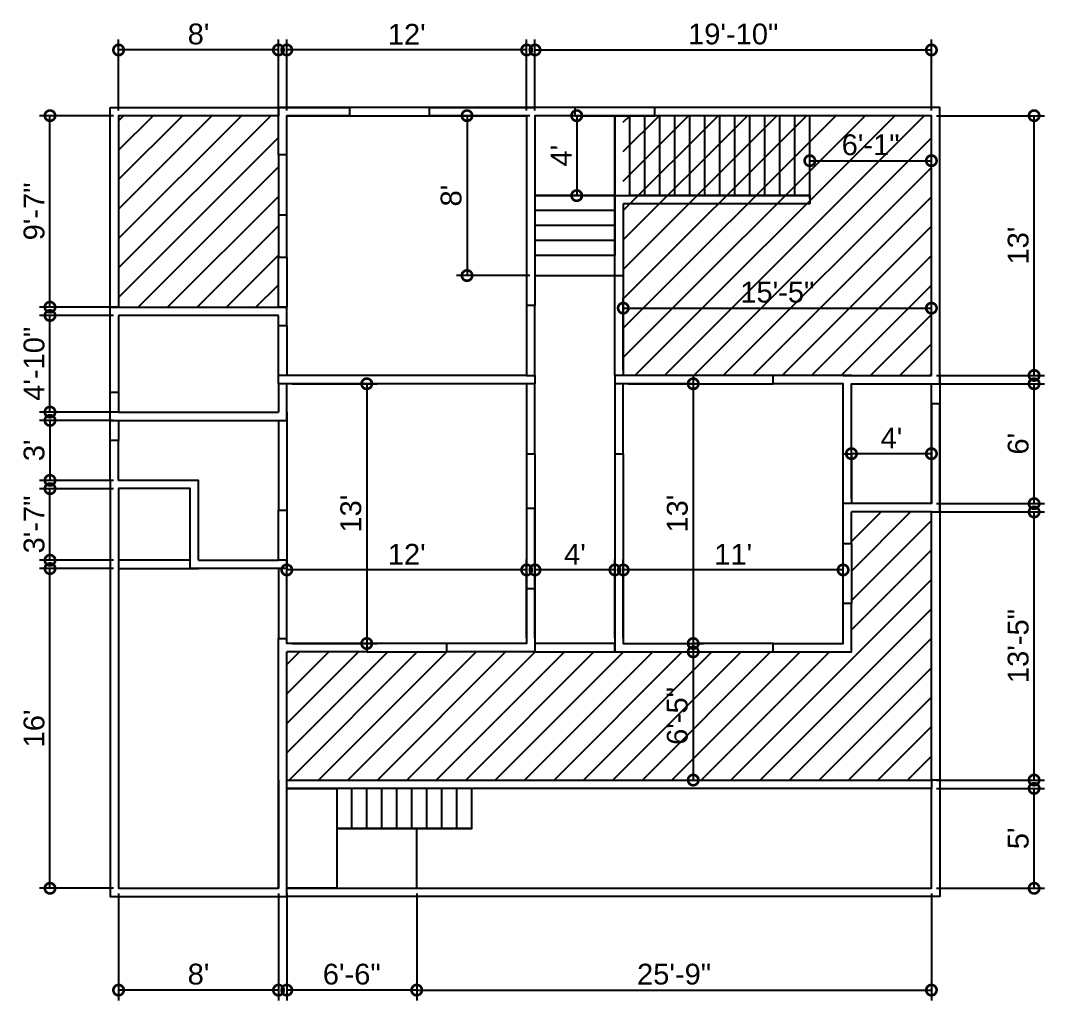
# Model space of a CAD drawing. Header units: feet. Extents: x -13107 to 0, y -39 to 1832.
# Drawn here: x -13107 to -12493, y 88 to 677 of the extents above; entities that cross this region are included whole.
import ezdxf

# ---------------------------------------------------------------- set-up
doc = ezdxf.new("R2010")
doc.units = ezdxf.units.FT
doc.header["$MEASUREMENT"] = 0
for name, color, linetype in [('2d ciling', 52, 'Continuous'), ('2d doors', 82, 'Continuous'), ('2d stairs', 220, 'Continuous'), ('2d walls', 9, 'Continuous'), ('2d windows', 150, 'Continuous'), ('dimentions', 230, 'Continuous'), ('hatches', 40, 'Continuous')]:
    doc.layers.add(name, color=color, linetype=linetype)
doc.styles.get("Standard").update_dxf_attribs({"font": 'arial.ttf'})
doc.dimstyles.new('dimentions', dxfattribs={"dimscale": 5, "dimtxt": 2.5, "dimasz": 2.5, "dimexe": 1.25, "dimexo": 0.625, "dimtad": 1, "dimdec": 4, "dimzin": 0, "dimdsep": 46, "dimlunit": 4, "dimtxsty": 'Standard', "dimblk": 'DOTSMALL', "dimcen": 2.5, "dimadec": 0, "dimazin": 0, "dimtfac": 1, "dimtdec": 4, "dimtofl": 0, "dimtmove": 0, "dimatfit": 3, "dimfxl": 1, "dimtolj": 1, "dimtzin": 0, "dimarcsym": 0})
pattern_1 = [(45, (3892.414, 0), (-8.838835, 8.838835), [])]

# ---------------------------------------------------------------- blocks, each defined once
blk = doc.blocks.new('_DotSmall')
at = {"color": 0, "linetype": 'ByBlock', "const_width": 0.5}
blk.add_lwpolyline([(-0.0625, 0, 1), (0.0625, 0, 1)], format="xyb", close=True, dxfattribs=at)
blk = doc.blocks.new('*D62')
at = {"layer": 'Defpoints', "color": 0, "transparency": 16777216}
for p in [(-12869.5, 155.38), (-12560.5, 155.38), (-12560.5, 94.23)]:
    blk.add_point(p, dxfattribs=at)
at = {"layer": 'dimentions', "color": 0, "lineweight": -2, "transparency": 16777216}
for p, q in [((-12869.5, 152.26), (-12869.5, 87.98)), ((-12560.5, 152.26), (-12560.5, 87.98)), ((-12869.5, 94.23), (-12560.5, 94.23))]:
    blk.add_line(p, q, dxfattribs=at)
at = {"layer": 'dimentions', "color": 0, "lineweight": -2, "transparency": 16777216, "xscale": 12.5, "yscale": 12.5, "zscale": 12.5, "rotation": 180}
blk.add_blockref('_DotSmall', (-12869.5, 94.23), dxfattribs=at)
at = {"layer": 'dimentions', "color": 0, "lineweight": -2, "transparency": 16777216, "xscale": 12.5, "yscale": 12.5, "zscale": 12.5}
blk.add_blockref('_DotSmall', (-12560.5, 94.23), dxfattribs=at)
at = {"layer": 'dimentions', "color": 0, "transparency": 16777216, "insert": (-12715, 103.74), "char_height": 12.5, "attachment_point": 5}
blk.add_mtext('\\A1;25\'-9"', dxfattribs=at)
blk = doc.blocks.new('*D63')
at = {"layer": 'Defpoints', "color": 0, "transparency": 16777216}
for p in [(-13048.5, 155.38), (-12952.5, 155.38), (-13048.5, 94.23)]:
    blk.add_point(p, dxfattribs=at)
at = {"layer": 'dimentions', "color": 0, "lineweight": -2, "transparency": 16777216}
for p, q in [((-13048.5, 152.26), (-13048.5, 87.98)), ((-12952.5, 152.26), (-12952.5, 87.98)), ((-12952.5, 94.23), (-13048.5, 94.23))]:
    blk.add_line(p, q, dxfattribs=at)
at = {"layer": 'dimentions', "color": 0, "lineweight": -2, "transparency": 16777216, "xscale": 12.5, "yscale": 12.5, "zscale": 12.5, "rotation": 180}
blk.add_blockref('_DotSmall', (-13048.5, 94.23), dxfattribs=at)
at = {"layer": 'dimentions', "color": 0, "lineweight": -2, "transparency": 16777216, "xscale": 12.5, "yscale": 12.5, "zscale": 12.5}
blk.add_blockref('_DotSmall', (-12952.5, 94.23), dxfattribs=at)
at = {"layer": 'dimentions', "color": 0, "transparency": 16777216, "insert": (-13000.5, 103.74), "char_height": 12.5, "attachment_point": 5}
blk.add_mtext("\\A1;8'", dxfattribs=at)
blk = doc.blocks.new('*D64')
at = {"layer": 'Defpoints', "color": 0, "transparency": 16777216}
for p in [(-12560.5, 215.38), (-12498.84, 215.38), (-12560.5, 155.38)]:
    blk.add_point(p, dxfattribs=at)
at = {"layer": 'dimentions', "color": 0, "lineweight": -2, "transparency": 16777216}
for p, q in [((-12557.38, 215.38), (-12492.59, 215.38)), ((-12498.84, 155.38), (-12498.84, 215.38)), ((-12557.38, 155.38), (-12492.59, 155.38))]:
    blk.add_line(p, q, dxfattribs=at)
at = {"layer": 'dimentions', "color": 0, "lineweight": -2, "transparency": 16777216, "xscale": 12.5, "yscale": 12.5, "zscale": 12.5}
for p, rotation in [((-12498.84, 215.38), 90), ((-12498.84, 155.38), 270)]:
    blk.add_blockref('_DotSmall', p, dxfattribs=dict(at, rotation=rotation))
at = {"layer": 'dimentions', "color": 0, "transparency": 16777216, "insert": (-12508.32, 185.38), "char_height": 12.5, "attachment_point": 5, "rotation": 90}
blk.add_mtext("\\A1;5'", dxfattribs=at)
blk = doc.blocks.new('*D65')
at = {"layer": 'Defpoints', "color": 0, "transparency": 16777216}
for p in [(-12560.5, 381.38), (-12498.84, 381.38), (-12560.5, 220.38)]:
    blk.add_point(p, dxfattribs=at)
at = {"layer": 'dimentions', "color": 0, "lineweight": -2, "transparency": 16777216}
for p, q in [((-12557.38, 381.38), (-12492.59, 381.38)), ((-12498.84, 220.38), (-12498.84, 381.38)), ((-12557.38, 220.38), (-12492.59, 220.38))]:
    blk.add_line(p, q, dxfattribs=at)
at = {"layer": 'dimentions', "color": 0, "lineweight": -2, "transparency": 16777216, "xscale": 12.5, "yscale": 12.5, "zscale": 12.5}
for p, rotation in [((-12498.84, 381.38), 90), ((-12498.84, 220.38), 270)]:
    blk.add_blockref('_DotSmall', p, dxfattribs=dict(at, rotation=rotation))
at = {"layer": 'dimentions', "color": 0, "transparency": 16777216, "insert": (-12508.35, 300.88), "char_height": 12.5, "attachment_point": 5, "rotation": 90}
blk.add_mtext('\\A1;13\'-5"', dxfattribs=at)
blk = doc.blocks.new('*D66')
at = {"layer": 'Defpoints', "color": 0, "transparency": 16777216}
for p in [(-12560.5, 458.38), (-12498.84, 458.38), (-12560.5, 386.38)]:
    blk.add_point(p, dxfattribs=at)
at = {"layer": 'dimentions', "color": 0, "lineweight": -2, "transparency": 16777216}
for p, q in [((-12557.38, 458.38), (-12492.59, 458.38)), ((-12498.84, 386.38), (-12498.84, 458.38)), ((-12557.38, 386.38), (-12492.59, 386.38))]:
    blk.add_line(p, q, dxfattribs=at)
at = {"layer": 'dimentions', "color": 0, "lineweight": -2, "transparency": 16777216, "xscale": 12.5, "yscale": 12.5, "zscale": 12.5}
for p, rotation in [((-12498.84, 458.38), 90), ((-12498.84, 386.38), 270)]:
    blk.add_blockref('_DotSmall', p, dxfattribs=dict(at, rotation=rotation))
at = {"layer": 'dimentions', "color": 0, "transparency": 16777216, "insert": (-12508.35, 422.38), "char_height": 12.5, "attachment_point": 5, "rotation": 90}
blk.add_mtext("\\A1;6'", dxfattribs=at)
blk = doc.blocks.new('*D67')
at = {"layer": 'Defpoints', "color": 0, "transparency": 16777216}
for p in [(-12560.5, 619.38), (-12498.84, 619.38), (-12560.5, 463.38)]:
    blk.add_point(p, dxfattribs=at)
at = {"layer": 'dimentions', "color": 0, "lineweight": -2, "transparency": 16777216}
for p, q in [((-12557.38, 619.38), (-12492.59, 619.38)), ((-12498.84, 463.38), (-12498.84, 619.38)), ((-12557.38, 463.38), (-12492.59, 463.38))]:
    blk.add_line(p, q, dxfattribs=at)
at = {"layer": 'dimentions', "color": 0, "lineweight": -2, "transparency": 16777216, "xscale": 12.5, "yscale": 12.5, "zscale": 12.5}
for p, rotation in [((-12498.84, 619.38), 90), ((-12498.84, 463.38), 270)]:
    blk.add_blockref('_DotSmall', p, dxfattribs=dict(at, rotation=rotation))
at = {"layer": 'dimentions', "color": 0, "transparency": 16777216, "insert": (-12508.35, 541.38), "char_height": 12.5, "attachment_point": 5, "rotation": 90}
blk.add_mtext("\\A1;13'", dxfattribs=at)
blk = doc.blocks.new('*D68')
at = {"layer": 'Defpoints', "color": 0, "transparency": 16777216}
for p in [(-12745.5, 346.57), (-12745.5, 302.38), (-12613.5, 302.38)]:
    blk.add_point(p, dxfattribs=at)
at = {"layer": 'dimentions', "color": 0, "lineweight": -2, "transparency": 16777216}
for p, q in [((-12745.5, 305.51), (-12745.5, 352.82)), ((-12613.5, 305.51), (-12613.5, 352.82)), ((-12613.5, 346.57), (-12745.5, 346.57))]:
    blk.add_line(p, q, dxfattribs=at)
at = {"layer": 'dimentions', "color": 0, "lineweight": -2, "transparency": 16777216, "xscale": 12.5, "yscale": 12.5, "zscale": 12.5, "rotation": 180}
blk.add_blockref('_DotSmall', (-12745.5, 346.57), dxfattribs=at)
at = {"layer": 'dimentions', "color": 0, "lineweight": -2, "transparency": 16777216, "xscale": 12.5, "yscale": 12.5, "zscale": 12.5}
blk.add_blockref('_DotSmall', (-12613.5, 346.57), dxfattribs=at)
at = {"layer": 'dimentions', "color": 0, "transparency": 16777216, "insert": (-12679.5, 355.97), "char_height": 12.5, "attachment_point": 5}
blk.add_mtext("\\A1;11'", dxfattribs=at)
blk = doc.blocks.new('*D69')
at = {"layer": 'Defpoints', "color": 0, "transparency": 16777216}
for p in [(-12745.5, 458.38), (-12745.5, 302.38), (-12703.5, 302.38)]:
    blk.add_point(p, dxfattribs=at)
at = {"layer": 'dimentions', "color": 0, "lineweight": -2, "transparency": 16777216}
for p, q in [((-12742.38, 458.38), (-12697.25, 458.38)), ((-12703.5, 458.38), (-12703.5, 302.38)), ((-12742.38, 302.38), (-12697.25, 302.38))]:
    blk.add_line(p, q, dxfattribs=at)
at = {"layer": 'dimentions', "color": 0, "lineweight": -2, "transparency": 16777216, "xscale": 12.5, "yscale": 12.5, "zscale": 12.5}
for p, rotation in [((-12703.5, 458.38), 90), ((-12703.5, 302.38), 270)]:
    blk.add_blockref('_DotSmall', p, dxfattribs=dict(at, rotation=rotation))
at = {"layer": 'dimentions', "color": 0, "transparency": 16777216, "insert": (-12713.01, 380.38), "char_height": 12.5, "attachment_point": 5, "rotation": 90}
blk.add_mtext("\\A1;13'", dxfattribs=at)
blk = doc.blocks.new('*D70')
at = {"layer": 'Defpoints', "color": 0, "transparency": 16777216}
for p in [(-12798.5, 346.57), (-12798.5, 302.38), (-12750.5, 302.38)]:
    blk.add_point(p, dxfattribs=at)
at = {"layer": 'dimentions', "color": 0, "lineweight": -2, "transparency": 16777216}
for p, q in [((-12798.5, 305.51), (-12798.5, 352.82)), ((-12750.5, 305.51), (-12750.5, 352.82)), ((-12750.5, 346.57), (-12798.5, 346.57))]:
    blk.add_line(p, q, dxfattribs=at)
at = {"layer": 'dimentions', "color": 0, "lineweight": -2, "transparency": 16777216, "xscale": 12.5, "yscale": 12.5, "zscale": 12.5, "rotation": 180}
blk.add_blockref('_DotSmall', (-12798.5, 346.57), dxfattribs=at)
at = {"layer": 'dimentions', "color": 0, "lineweight": -2, "transparency": 16777216, "xscale": 12.5, "yscale": 12.5, "zscale": 12.5}
blk.add_blockref('_DotSmall', (-12750.5, 346.57), dxfattribs=at)
at = {"layer": 'dimentions', "color": 0, "transparency": 16777216, "insert": (-12774.5, 355.95), "char_height": 12.5, "attachment_point": 5}
blk.add_mtext("\\A1;4'", dxfattribs=at)
blk = doc.blocks.new('*D71')
at = {"layer": 'Defpoints', "color": 0, "transparency": 16777216}
for p in [(-12947.5, 346.57), (-12947.5, 302.38), (-12803.5, 302.38)]:
    blk.add_point(p, dxfattribs=at)
at = {"layer": 'dimentions', "color": 0, "lineweight": -2, "transparency": 16777216}
for p, q in [((-12947.5, 305.51), (-12947.5, 352.82)), ((-12803.5, 305.51), (-12803.5, 352.82)), ((-12803.5, 346.57), (-12947.5, 346.57))]:
    blk.add_line(p, q, dxfattribs=at)
at = {"layer": 'dimentions', "color": 0, "lineweight": -2, "transparency": 16777216, "xscale": 12.5, "yscale": 12.5, "zscale": 12.5, "rotation": 180}
blk.add_blockref('_DotSmall', (-12947.5, 346.57), dxfattribs=at)
at = {"layer": 'dimentions', "color": 0, "lineweight": -2, "transparency": 16777216, "xscale": 12.5, "yscale": 12.5, "zscale": 12.5}
blk.add_blockref('_DotSmall', (-12803.5, 346.57), dxfattribs=at)
at = {"layer": 'dimentions', "color": 0, "transparency": 16777216, "insert": (-12875.5, 355.97), "char_height": 12.5, "attachment_point": 5}
blk.add_mtext("\\A1;12'", dxfattribs=at)
blk = doc.blocks.new('*D72')
at = {"layer": 'Defpoints', "color": 0, "transparency": 16777216}
for p in [(-12947.5, 458.38), (-12947.5, 302.38), (-12899.5, 302.38)]:
    blk.add_point(p, dxfattribs=at)
at = {"layer": 'dimentions', "color": 0, "lineweight": -2, "transparency": 16777216}
for p, q in [((-12944.38, 458.38), (-12893.25, 458.38)), ((-12899.5, 458.38), (-12899.5, 302.38)), ((-12944.38, 302.38), (-12893.25, 302.38))]:
    blk.add_line(p, q, dxfattribs=at)
at = {"layer": 'dimentions', "color": 0, "lineweight": -2, "transparency": 16777216, "xscale": 12.5, "yscale": 12.5, "zscale": 12.5}
for p, rotation in [((-12899.5, 458.38), 90), ((-12899.5, 302.38), 270)]:
    blk.add_blockref('_DotSmall', p, dxfattribs=dict(at, rotation=rotation))
at = {"layer": 'dimentions', "color": 0, "transparency": 16777216, "insert": (-12909.01, 380.38), "char_height": 12.5, "attachment_point": 5, "rotation": 90}
blk.add_mtext("\\A1;13'", dxfattribs=at)
blk = doc.blocks.new('*D73')
at = {"layer": 'Defpoints', "color": 0, "transparency": 16777216}
for p in [(-12750.5, 297.38), (-12750.5, 220.38), (-12703.5, 220.38)]:
    blk.add_point(p, dxfattribs=at)
at = {"layer": 'dimentions', "color": 0, "lineweight": -2, "transparency": 16777216}
for p, q in [((-12747.38, 297.38), (-12697.25, 297.38)), ((-12703.5, 297.38), (-12703.5, 220.38)), ((-12747.38, 220.38), (-12697.25, 220.38))]:
    blk.add_line(p, q, dxfattribs=at)
at = {"layer": 'dimentions', "color": 0, "lineweight": -2, "transparency": 16777216, "xscale": 12.5, "yscale": 12.5, "zscale": 12.5}
for p, rotation in [((-12703.5, 297.38), 90), ((-12703.5, 220.38), 270)]:
    blk.add_blockref('_DotSmall', p, dxfattribs=dict(at, rotation=rotation))
at = {"layer": 'dimentions', "color": 0, "transparency": 16777216, "insert": (-12713.01, 258.88), "char_height": 12.5, "attachment_point": 5, "rotation": 90}
blk.add_mtext('\\A1;6\'-5"', dxfattribs=at)
blk = doc.blocks.new('*D74')
at = {"layer": 'Defpoints', "color": 0, "transparency": 16777216}
for p in [(-12947.5, 155.38), (-12869.5, 155.38), (-12947.5, 94.23)]:
    blk.add_point(p, dxfattribs=at)
at = {"layer": 'dimentions', "color": 0, "lineweight": -2, "transparency": 16777216}
for p, q in [((-12947.5, 152.26), (-12947.5, 87.98)), ((-12869.5, 152.26), (-12869.5, 87.98)), ((-12869.5, 94.23), (-12947.5, 94.23))]:
    blk.add_line(p, q, dxfattribs=at)
at = {"layer": 'dimentions', "color": 0, "lineweight": -2, "transparency": 16777216, "xscale": 12.5, "yscale": 12.5, "zscale": 12.5, "rotation": 180}
blk.add_blockref('_DotSmall', (-12947.5, 94.23), dxfattribs=at)
at = {"layer": 'dimentions', "color": 0, "lineweight": -2, "transparency": 16777216, "xscale": 12.5, "yscale": 12.5, "zscale": 12.5}
blk.add_blockref('_DotSmall', (-12869.5, 94.23), dxfattribs=at)
at = {"layer": 'dimentions', "color": 0, "transparency": 16777216, "insert": (-12908.5, 103.74), "char_height": 12.5, "attachment_point": 5}
blk.add_mtext('\\A1;6\'-6"', dxfattribs=at)
blk = doc.blocks.new('*D75')
at = {"layer": 'Defpoints', "color": 0, "transparency": 16777216}
for p in [(-13089.68, 347.38), (-13048.5, 347.38), (-13048.5, 155.38)]:
    blk.add_point(p, dxfattribs=at)
at = {"layer": 'dimentions', "color": 0, "lineweight": -2, "transparency": 16777216}
for p, q in [((-13051.63, 347.38), (-13095.93, 347.38)), ((-13089.68, 155.38), (-13089.68, 347.38)), ((-13051.63, 155.38), (-13095.93, 155.38))]:
    blk.add_line(p, q, dxfattribs=at)
at = {"layer": 'dimentions', "color": 0, "lineweight": -2, "transparency": 16777216, "xscale": 12.5, "yscale": 12.5, "zscale": 12.5}
for p, rotation in [((-13089.68, 347.38), 90), ((-13089.68, 155.38), 270)]:
    blk.add_blockref('_DotSmall', p, dxfattribs=dict(at, rotation=rotation))
at = {"layer": 'dimentions', "color": 0, "transparency": 16777216, "insert": (-13099.19, 251.38), "char_height": 12.5, "attachment_point": 5, "rotation": 90}
blk.add_mtext("\\A1;16'", dxfattribs=at)
blk = doc.blocks.new('*D79')
at = {"layer": 'Defpoints', "color": 0, "transparency": 16777216}
for p in [(-13048.5, 658.85), (-13048.5, 619.38), (-12952.5, 619.38)]:
    blk.add_point(p, dxfattribs=at)
at = {"layer": 'dimentions', "color": 0, "lineweight": -2, "transparency": 16777216}
for p, q in [((-13048.5, 622.51), (-13048.5, 665.1)), ((-12952.5, 622.51), (-12952.5, 665.1)), ((-12952.5, 658.85), (-13048.5, 658.85))]:
    blk.add_line(p, q, dxfattribs=at)
at = {"layer": 'dimentions', "color": 0, "lineweight": -2, "transparency": 16777216, "xscale": 12.5, "yscale": 12.5, "zscale": 12.5, "rotation": 180}
blk.add_blockref('_DotSmall', (-13048.5, 658.85), dxfattribs=at)
at = {"layer": 'dimentions', "color": 0, "lineweight": -2, "transparency": 16777216, "xscale": 12.5, "yscale": 12.5, "zscale": 12.5}
blk.add_blockref('_DotSmall', (-12952.5, 658.85), dxfattribs=at)
at = {"layer": 'dimentions', "color": 0, "transparency": 16777216, "insert": (-13000.5, 668.36), "char_height": 12.5, "attachment_point": 5}
blk.add_mtext("\\A1;8'", dxfattribs=at)
blk = doc.blocks.new('*D80')
at = {"layer": 'Defpoints', "color": 0, "transparency": 16777216}
for p in [(-12947.5, 658.85), (-12947.5, 619.38), (-12803.5, 619.38)]:
    blk.add_point(p, dxfattribs=at)
at = {"layer": 'dimentions', "color": 0, "lineweight": -2, "transparency": 16777216}
for p, q in [((-12947.5, 622.51), (-12947.5, 665.1)), ((-12803.5, 622.51), (-12803.5, 665.1)), ((-12803.5, 658.85), (-12947.5, 658.85))]:
    blk.add_line(p, q, dxfattribs=at)
at = {"layer": 'dimentions', "color": 0, "lineweight": -2, "transparency": 16777216, "xscale": 12.5, "yscale": 12.5, "zscale": 12.5, "rotation": 180}
blk.add_blockref('_DotSmall', (-12947.5, 658.85), dxfattribs=at)
at = {"layer": 'dimentions', "color": 0, "lineweight": -2, "transparency": 16777216, "xscale": 12.5, "yscale": 12.5, "zscale": 12.5}
blk.add_blockref('_DotSmall', (-12803.5, 658.85), dxfattribs=at)
at = {"layer": 'dimentions', "color": 0, "transparency": 16777216, "insert": (-12875.5, 668.25), "char_height": 12.5, "attachment_point": 5}
blk.add_mtext("\\A1;12'", dxfattribs=at)
blk = doc.blocks.new('*D81')
at = {"layer": 'Defpoints', "color": 0, "transparency": 16777216}
for p in [(-12560.5, 658.85), (-12798.5, 619.38), (-12560.5, 619.38)]:
    blk.add_point(p, dxfattribs=at)
at = {"layer": 'dimentions', "color": 0, "lineweight": -2, "transparency": 16777216}
for p, q in [((-12798.5, 622.51), (-12798.5, 665.1)), ((-12560.5, 622.51), (-12560.5, 665.1)), ((-12798.5, 658.85), (-12560.5, 658.85))]:
    blk.add_line(p, q, dxfattribs=at)
at = {"layer": 'dimentions', "color": 0, "lineweight": -2, "transparency": 16777216, "xscale": 12.5, "yscale": 12.5, "zscale": 12.5, "rotation": 180}
blk.add_blockref('_DotSmall', (-12798.5, 658.85), dxfattribs=at)
at = {"layer": 'dimentions', "color": 0, "lineweight": -2, "transparency": 16777216, "xscale": 12.5, "yscale": 12.5, "zscale": 12.5}
blk.add_blockref('_DotSmall', (-12560.5, 658.85), dxfattribs=at)
at = {"layer": 'dimentions', "color": 0, "transparency": 16777216, "insert": (-12679.5, 668.36), "char_height": 12.5, "attachment_point": 5}
blk.add_mtext('\\A1;19\'-10"', dxfattribs=at)
blk = doc.blocks.new('*D82')
at = {"layer": 'Defpoints', "color": 0, "transparency": 16777216}
for p in [(-12798.5, 619.38), (-12839.3, 523.38), (-12798.5, 523.38)]:
    blk.add_point(p, dxfattribs=at)
at = {"layer": 'dimentions', "color": 0, "lineweight": -2, "transparency": 16777216}
for p, q in [((-12801.63, 619.38), (-12845.55, 619.38)), ((-12839.3, 619.38), (-12839.3, 523.38)), ((-12801.63, 523.38), (-12845.55, 523.38))]:
    blk.add_line(p, q, dxfattribs=at)
at = {"layer": 'dimentions', "color": 0, "lineweight": -2, "transparency": 16777216, "xscale": 12.5, "yscale": 12.5, "zscale": 12.5}
for p, rotation in [((-12839.3, 619.38), 90), ((-12839.3, 523.38), 270)]:
    blk.add_blockref('_DotSmall', p, dxfattribs=dict(at, rotation=rotation))
at = {"layer": 'dimentions', "color": 0, "transparency": 16777216, "insert": (-12848.8, 571.38), "char_height": 12.5, "attachment_point": 5, "rotation": 90}
blk.add_mtext("\\A1;8'", dxfattribs=at)
blk = doc.blocks.new('*D83')
at = {"layer": 'Defpoints', "color": 0, "transparency": 16777216}
for p in [(-12560.5, 592.34), (-12633.5, 566.38), (-12560.5, 566.38)]:
    blk.add_point(p, dxfattribs=at)
at = {"layer": 'dimentions', "color": 0, "lineweight": -2, "transparency": 16777216}
for p, q in [((-12633.5, 569.51), (-12633.5, 598.59)), ((-12560.5, 569.51), (-12560.5, 598.59)), ((-12633.5, 592.34), (-12560.5, 592.34))]:
    blk.add_line(p, q, dxfattribs=at)
at = {"layer": 'dimentions', "color": 0, "lineweight": -2, "transparency": 16777216, "xscale": 12.5, "yscale": 12.5, "zscale": 12.5, "rotation": 180}
blk.add_blockref('_DotSmall', (-12633.5, 592.34), dxfattribs=at)
at = {"layer": 'dimentions', "color": 0, "lineweight": -2, "transparency": 16777216, "xscale": 12.5, "yscale": 12.5, "zscale": 12.5}
blk.add_blockref('_DotSmall', (-12560.5, 592.34), dxfattribs=at)
at = {"layer": 'dimentions', "color": 0, "transparency": 16777216, "insert": (-12597, 601.85), "char_height": 12.5, "attachment_point": 5}
blk.add_mtext('\\A1;6\'-1"', dxfattribs=at)
blk = doc.blocks.new('*D84')
at = {"layer": 'Defpoints', "color": 0, "transparency": 16777216}
for p in [(-12560.5, 503.8), (-12745.5, 463.38), (-12560.5, 463.38)]:
    blk.add_point(p, dxfattribs=at)
at = {"layer": 'dimentions', "color": 0, "lineweight": -2, "transparency": 16777216}
for p, q in [((-12745.5, 466.51), (-12745.5, 510.05)), ((-12560.5, 466.51), (-12560.5, 510.05)), ((-12745.5, 503.8), (-12560.5, 503.8))]:
    blk.add_line(p, q, dxfattribs=at)
at = {"layer": 'dimentions', "color": 0, "lineweight": -2, "transparency": 16777216, "xscale": 12.5, "yscale": 12.5, "zscale": 12.5, "rotation": 180}
blk.add_blockref('_DotSmall', (-12745.5, 503.8), dxfattribs=at)
at = {"layer": 'dimentions', "color": 0, "lineweight": -2, "transparency": 16777216, "xscale": 12.5, "yscale": 12.5, "zscale": 12.5}
blk.add_blockref('_DotSmall', (-12560.5, 503.8), dxfattribs=at)
at = {"layer": 'dimentions', "color": 0, "transparency": 16777216, "insert": (-12653, 513.31), "char_height": 12.5, "attachment_point": 5}
blk.add_mtext('\\A1;15\'-5"', dxfattribs=at)
blk = doc.blocks.new('*D85')
at = {"layer": 'Defpoints', "color": 0, "transparency": 16777216}
for p in [(-12608.5, 416.38), (-12608.5, 386.38), (-12560.5, 386.38)]:
    blk.add_point(p, dxfattribs=at)
at = {"layer": 'dimentions', "color": 0, "lineweight": -2, "transparency": 16777216}
for p, q in [((-12608.5, 389.51), (-12608.5, 422.63)), ((-12560.5, 389.51), (-12560.5, 422.63)), ((-12560.5, 416.38), (-12608.5, 416.38))]:
    blk.add_line(p, q, dxfattribs=at)
at = {"layer": 'dimentions', "color": 0, "lineweight": -2, "transparency": 16777216, "xscale": 12.5, "yscale": 12.5, "zscale": 12.5, "rotation": 180}
blk.add_blockref('_DotSmall', (-12608.5, 416.38), dxfattribs=at)
at = {"layer": 'dimentions', "color": 0, "lineweight": -2, "transparency": 16777216, "xscale": 12.5, "yscale": 12.5, "zscale": 12.5}
blk.add_blockref('_DotSmall', (-12560.5, 416.38), dxfattribs=at)
at = {"layer": 'dimentions', "color": 0, "transparency": 16777216, "insert": (-12584.5, 425.76), "char_height": 12.5, "attachment_point": 5}
blk.add_mtext("\\A1;4'", dxfattribs=at)
blk = doc.blocks.new('*D86')
at = {"layer": 'Defpoints', "color": 0, "transparency": 16777216}
for p in [(-12750.5, 619.38), (-12773.44, 571.38), (-12750.5, 571.38)]:
    blk.add_point(p, dxfattribs=at)
at = {"layer": 'dimentions', "color": 0, "lineweight": -2, "transparency": 16777216}
for p, q in [((-12753.63, 619.38), (-12779.69, 619.38)), ((-12773.44, 619.38), (-12773.44, 571.38)), ((-12753.63, 571.38), (-12779.69, 571.38))]:
    blk.add_line(p, q, dxfattribs=at)
at = {"layer": 'dimentions', "color": 0, "lineweight": -2, "transparency": 16777216, "xscale": 12.5, "yscale": 12.5, "zscale": 12.5}
for p, rotation in [((-12773.44, 619.38), 90), ((-12773.44, 571.38), 270)]:
    blk.add_blockref('_DotSmall', p, dxfattribs=dict(at, rotation=rotation))
at = {"layer": 'dimentions', "color": 0, "transparency": 16777216, "insert": (-12782.81, 595.38), "char_height": 12.5, "attachment_point": 5, "rotation": 90}
blk.add_mtext("\\A1;4'", dxfattribs=at)
blk = doc.blocks.new('*D113')
at = {"layer": 'Defpoints', "color": 0, "transparency": 16777216}
for p in [(-13089.68, 395.38), (-13048.5, 395.38), (-13048.5, 352.38)]:
    blk.add_point(p, dxfattribs=at)
at = {"layer": 'dimentions', "color": 0, "lineweight": -2, "transparency": 16777216}
for p, q in [((-13051.63, 395.38), (-13095.93, 395.38)), ((-13089.68, 352.38), (-13089.68, 395.38)), ((-13051.63, 352.38), (-13095.93, 352.38))]:
    blk.add_line(p, q, dxfattribs=at)
at = {"layer": 'dimentions', "color": 0, "lineweight": -2, "transparency": 16777216, "xscale": 12.5, "yscale": 12.5, "zscale": 12.5}
for p, rotation in [((-13089.68, 395.38), 90), ((-13089.68, 352.38), 270)]:
    blk.add_blockref('_DotSmall', p, dxfattribs=dict(at, rotation=rotation))
at = {"layer": 'dimentions', "color": 0, "transparency": 16777216, "insert": (-13099.19, 373.88), "char_height": 12.5, "attachment_point": 5, "rotation": 90}
blk.add_mtext('\\A1;3\'-7"', dxfattribs=at)
blk = doc.blocks.new('*D114')
at = {"layer": 'Defpoints', "color": 0, "transparency": 16777216}
for p in [(-13048.5, 436.38), (-13089.68, 400.38), (-13048.5, 400.38)]:
    blk.add_point(p, dxfattribs=at)
at = {"layer": 'dimentions', "color": 0, "lineweight": -2, "transparency": 16777216}
for p, q in [((-13051.63, 436.38), (-13095.93, 436.38)), ((-13089.68, 436.38), (-13089.68, 400.38)), ((-13051.63, 400.38), (-13095.93, 400.38))]:
    blk.add_line(p, q, dxfattribs=at)
at = {"layer": 'dimentions', "color": 0, "lineweight": -2, "transparency": 16777216, "xscale": 12.5, "yscale": 12.5, "zscale": 12.5}
for p, rotation in [((-13089.68, 436.38), 90), ((-13089.68, 400.38), 270)]:
    blk.add_blockref('_DotSmall', p, dxfattribs=dict(at, rotation=rotation))
at = {"layer": 'dimentions', "color": 0, "transparency": 16777216, "insert": (-13099.19, 418.38), "char_height": 12.5, "attachment_point": 5, "rotation": 90}
blk.add_mtext("\\A1;3'", dxfattribs=at)
blk = doc.blocks.new('*D115')
at = {"layer": 'Defpoints', "color": 0, "transparency": 16777216}
for p in [(-13089.68, 499.38), (-13048.32, 499.38), (-13048.5, 441.38)]:
    blk.add_point(p, dxfattribs=at)
at = {"layer": 'dimentions', "color": 0, "lineweight": -2, "transparency": 16777216}
for p, q in [((-13051.45, 499.38), (-13095.93, 499.38)), ((-13089.68, 441.38), (-13089.68, 499.38)), ((-13051.63, 441.38), (-13095.93, 441.38))]:
    blk.add_line(p, q, dxfattribs=at)
at = {"layer": 'dimentions', "color": 0, "lineweight": -2, "transparency": 16777216, "xscale": 12.5, "yscale": 12.5, "zscale": 12.5}
for p, rotation in [((-13089.68, 499.38), 90), ((-13089.68, 441.38), 270)]:
    blk.add_blockref('_DotSmall', p, dxfattribs=dict(at, rotation=rotation))
at = {"layer": 'dimentions', "color": 0, "transparency": 16777216, "insert": (-13099.19, 470.38), "char_height": 12.5, "attachment_point": 5, "rotation": 90}
blk.add_mtext('\\A1;4\'-10"', dxfattribs=at)
blk = doc.blocks.new('*D116')
at = {"layer": 'Defpoints', "color": 0, "transparency": 16777216}
for p in [(-13089.68, 619.38), (-13048.5, 619.38), (-13048.5, 504.38)]:
    blk.add_point(p, dxfattribs=at)
at = {"layer": 'dimentions', "color": 0, "lineweight": -2, "transparency": 16777216}
for p, q in [((-13051.63, 619.38), (-13095.93, 619.38)), ((-13089.68, 504.38), (-13089.68, 619.38)), ((-13051.63, 504.38), (-13095.93, 504.38))]:
    blk.add_line(p, q, dxfattribs=at)
at = {"layer": 'dimentions', "color": 0, "lineweight": -2, "transparency": 16777216, "xscale": 12.5, "yscale": 12.5, "zscale": 12.5}
for p, rotation in [((-13089.68, 619.38), 90), ((-13089.68, 504.38), 270)]:
    blk.add_blockref('_DotSmall', p, dxfattribs=dict(at, rotation=rotation))
at = {"layer": 'dimentions', "color": 0, "transparency": 16777216, "insert": (-13099.19, 561.88), "char_height": 12.5, "attachment_point": 5, "rotation": 90}
blk.add_mtext('\\A1;9\'-7"', dxfattribs=at)

msp = doc.modelspace()

# ---------------------------------------------------------------- hatches: boundary and pattern name
at = {"layer": 'hatches', "transparency": 33554521}
h = msp.add_hatch(dxfattribs=at)
h.set_pattern_fill('ANSI31', color=256, scale=100)
h.paths.add_polyline_path([(-12952.50178, 559.88436), (-12952.50178, 595.88436), (-12952.50178, 619.38436), (-13048.50178, 619.38436), (-13048.50178, 504.38436), (-12952.50178, 504.38436), (-12952.50178, 534.38436)])
h = msp.add_hatch(dxfattribs=at)
h.set_pattern_fill('ANSI31', color=256, scale=100)
h.set_pattern_definition(pattern_1)
h.paths.add_polyline_path([(-12560.50178, 619.38436), (-12745.50178, 619.38436), (-12745.50178, 523.38436), (-12745.50178, 463.38436), (-12608.50178, 463.38436), (-12560.50178, 463.38436)])
h = msp.add_hatch(dxfattribs=at)
h.set_pattern_fill('ANSI31', color=256, scale=100)
h.set_pattern_definition(pattern_1)
h.paths.add_polyline_path([(-12560.50178, 381.38436), (-12608.50178, 381.38436), (-12608.50178, 297.38436), (-12750.50178, 297.38436), (-12798.50178, 297.38436), (-12947.50178, 297.38436), (-12947.50178, 220.38436), (-12560.50178, 220.38436)])

# ---------------------------------------------------------------- linework, layer by layer
at = {"layer": '2d ciling'}
for points in [[(-13053.50178, 624.38436), (-12952.50178, 624.38436), (-12952.50178, 619.38436), (-13048.50178, 619.38436), (-13048.50178, 504.38436), (-13053.50178, 504.38436)], [(-12745.50178, 523.38436), (-12745.50178, 463.38436), (-12750.50178, 463.38436), (-12750.50178, 523.38436)], [(-12555.50178, 381.38436), (-12555.50178, 220.38436), (-12560.50178, 220.38436), (-12560.50178, 381.38436)], [(-12947.50178, 220.38436), (-12560.50178, 220.38436), (-12560.50178, 215.38436), (-12947.50178, 215.38436)], [(-12947.50178, 215.38436), (-12917.50178, 215.38436), (-12917.50178, 155.38436), (-12947.50178, 155.38436)]]:
    msp.add_lwpolyline(points, close=True, dxfattribs=at)
msp.add_lwpolyline([(-12555.50178, 220.38436), (-12555.50178, 150.38436), (-12947.50178, 150.38436), (-12947.50178, 155.38436), (-12560.50178, 155.38436), (-12560.50178, 215.38436)], dxfattribs=at)
at = {"layer": '2d doors'}
for points in [[(-12947.50178, 504.38436), (-12952.50178, 504.38436), (-12952.50178, 534.38436), (-12947.50178, 534.38436)], [(-12798.50178, 505.38436), (-12803.50178, 505.38436), (-12803.50178, 463.38436), (-12798.50178, 463.38436)], [(-12947.50178, 463.38436), (-12952.50178, 463.38436), (-12952.50178, 493.38436), (-12947.50178, 493.38436)], [(-12798.50178, 458.38436), (-12803.50178, 458.38436), (-12803.50178, 416.38436), (-12798.50178, 416.38436)], [(-12745.50178, 458.38436), (-12750.50178, 458.38436), (-12750.50178, 416.38436), (-12745.50178, 416.38436)], [(-12608.50178, 386.38436), (-12613.50178, 386.38436), (-12613.50178, 416.38436), (-12608.50178, 416.38436)], [(-12947.50178, 352.38436), (-12952.50178, 352.38436), (-12952.50178, 382.38436), (-12947.50178, 382.38436)], [(-13005.50178, 352.38436), (-13048.50178, 352.38436), (-13048.50178, 347.38436), (-13005.50178, 347.38436)], [(-12952.50178, 305.38436), (-12947.50178, 305.38436), (-12947.50178, 347.38436), (-12952.50178, 347.38436)], [(-12798.50178, 297.38436), (-12750.50178, 297.38436), (-12750.50178, 302.38436), (-12798.50178, 302.38436)]]:
    msp.add_lwpolyline(points, close=True, dxfattribs=at)
at = {"layer": '2d stairs'}
for p, q in [((-12741.50178, 571.38436), (-12741.50178, 619.38436)), ((-12732.50178, 571.38436), (-12732.50178, 619.38436)), ((-12723.50178, 571.38436), (-12723.50178, 619.38436)), ((-12714.50178, 571.38436), (-12714.50178, 619.38436)), ((-12705.50178, 571.38436), (-12705.50178, 619.38436)), ((-12696.50178, 571.38436), (-12696.50178, 619.38436)), ((-12687.50178, 571.38436), (-12687.50178, 619.38436)), ((-12678.50178, 571.38436), (-12678.50178, 619.38436)), ((-12669.50178, 571.38436), (-12669.50178, 619.38436)), ((-12660.50178, 571.38436), (-12660.50178, 619.38436)), ((-12651.50178, 571.38436), (-12651.50178, 619.38436)), ((-12642.50178, 571.38436), (-12642.50178, 619.38436)), ((-12750.50178, 571.38436), (-12750.50178, 562.38436)), ((-12633.50178, 566.38436), (-12745.50178, 566.38436)), ((-12745.50178, 566.38436), (-12745.50178, 523.38436)), ((-12732.50178, 571.38436), (-12741.50178, 571.38436)), ((-12723.50178, 571.38436), (-12732.50178, 571.38436)), ((-12714.50178, 571.38436), (-12723.50178, 571.38436)), ((-12705.50178, 571.38436), (-12714.50178, 571.38436)), ((-12696.50178, 571.38436), (-12705.50178, 571.38436)), ((-12687.50178, 571.38436), (-12696.50178, 571.38436)), ((-12678.50178, 571.38436), (-12687.50178, 571.38436)), ((-12669.50178, 571.38436), (-12678.50178, 571.38436)), ((-12660.50178, 571.38436), (-12669.50178, 571.38436)), ((-12651.50178, 571.38436), (-12660.50178, 571.38436)), ((-12642.50178, 571.38436), (-12651.50178, 571.38436)), ((-12633.50178, 571.38436), (-12642.50178, 571.38436)), ((-12633.50178, 571.38436), (-12633.50178, 566.38436)), ((-12750.50178, 562.38436), (-12798.50178, 562.38436)), ((-12750.50178, 562.38436), (-12750.50178, 553.38436)), ((-12750.50178, 553.38436), (-12798.50178, 553.38436)), ((-12750.50178, 553.38436), (-12750.50178, 544.38436)), ((-12750.50178, 544.38436), (-12798.50178, 544.38436)), ((-12750.50178, 544.38436), (-12750.50178, 535.38436)), ((-12750.50178, 535.38436), (-12798.50178, 535.38436)), ((-12750.50178, 523.38436), (-12745.50178, 523.38436)), ((-12908.50178, 191.38436), (-12908.50178, 215.38436)), ((-12899.50178, 191.38436), (-12899.50178, 215.38436)), ((-12890.50178, 191.38436), (-12890.50178, 215.38436)), ((-12881.50178, 191.38436), (-12881.50178, 215.38436)), ((-12872.50178, 191.38436), (-12872.50178, 215.38436)), ((-12863.50178, 191.38436), (-12863.50178, 215.38436)), ((-12854.50178, 191.38436), (-12854.50178, 215.38436)), ((-12845.50178, 191.38436), (-12845.50178, 215.38436)), ((-12899.50178, 191.38436), (-12908.50178, 191.38436)), ((-12890.50178, 191.38436), (-12899.50178, 191.38436)), ((-12881.50178, 191.38436), (-12890.50178, 191.38436)), ((-12872.50178, 191.38436), (-12881.50178, 191.38436)), ((-12863.50178, 191.38436), (-12872.50178, 191.38436)), ((-12854.50178, 191.38436), (-12863.50178, 191.38436)), ((-12845.50178, 191.38436), (-12854.50178, 191.38436)), ((-12836.50178, 191.38436), (-12845.50178, 191.38436))]:
    msp.add_line(p, q, dxfattribs=at)
for points in [[(-12798.50178, 571.38436), (-12750.50178, 571.38436), (-12750.50178, 619.38436), (-12798.50178, 619.38436)], [(-12750.50178, 571.38436), (-12633.50178, 571.38436), (-12633.50178, 619.38436), (-12750.50178, 619.38436)], [(-12798.50178, 523.38436), (-12750.50178, 523.38436), (-12750.50178, 571.38436), (-12798.50178, 571.38436)], [(-12917.50178, 191.38436), (-12836.50178, 191.38436), (-12836.50178, 215.38436), (-12917.50178, 215.38436)], [(-12917.50178, 155.38436), (-12869.50178, 155.38436), (-12869.50178, 191.38436), (-12917.50178, 191.38436)]]:
    msp.add_lwpolyline(points, close=True, dxfattribs=at)
at = {"layer": '2d walls'}
for p, q in [((-12952.50178, 619.38436), (-12952.50178, 624.38436)), ((-12952.50178, 559.88436), (-12952.50178, 534.38436)), ((-12947.50178, 534.38436), (-12947.50178, 559.88436)), ((-13053.50178, 504.38436), (-12947.50178, 504.38436)), ((-13053.50178, 453.38436), (-13053.50178, 504.38436)), ((-12947.50178, 493.38436), (-12947.50178, 504.38436)), ((-12952.50178, 499.38436), (-13048.50178, 499.38436)), ((-13048.50178, 499.38436), (-13048.32014, 499.38436)), ((-13048.50178, 499.38436), (-13048.50178, 453.38436)), ((-12952.50178, 463.38436), (-12952.50178, 499.38436)), ((-12952.50178, 458.38436), (-12952.50178, 441.38436)), ((-12947.50178, 436.38436), (-12947.50178, 458.38436)), ((-13053.50178, 436.38436), (-13053.50178, 441.38436)), ((-13048.50178, 441.38436), (-12952.50178, 441.38436)), ((-12947.50178, 441.38436), (-12947.50178, 382.38436)), ((-13048.50178, 436.38436), (-12947.50178, 436.38436)), ((-12952.50178, 436.38436), (-12952.50178, 382.38436)), ((-13053.50178, 400.38436), (-13053.50178, 424.38436)), ((-13048.50178, 400.38436), (-13048.50178, 424.38436)), ((-12560.50178, 381.38436), (-12555.50178, 381.38436)), ((-13000.50178, 352.38436), (-12952.50178, 352.38436)), ((-12947.50178, 352.38436), (-12947.50178, 346.57186)), ((-12947.50178, 215.38436), (-12947.50178, 220.38436))]:
    msp.add_line(p, q, dxfattribs=at)
for points in [[(-12909.90483, 624.38436), (-12952.50178, 624.38436)], [(-12947.50178, 624.38436), (-12952.50178, 624.38436)], [(-12952.50178, 595.88436), (-12952.50178, 624.38436), (-12909.90483, 624.38436)], [(-12774.50178, 624.38436), (-12861.90483, 624.38436)], [(-12861.90483, 624.38436), (-12798.50178, 624.38436)], [(-12555.50178, 458.38436), (-12555.50178, 624.38436), (-12726.50178, 624.38436)], [(-12952.50178, 595.88436), (-12952.50178, 619.38436)], [(-12909.90483, 619.38436), (-12947.50178, 619.38436)], [(-12947.50178, 595.88436), (-12947.50178, 619.38436)], [(-12947.50178, 595.88436), (-12947.50178, 619.38436), (-12909.90483, 619.38436)], [(-12803.50178, 619.38436), (-12861.90483, 619.38436)], [(-12861.90483, 619.38436), (-12803.50178, 619.38436), (-12803.50178, 505.38436)], [(-12774.50178, 619.38436), (-12798.50178, 619.38436)], [(-12798.50178, 619.38436), (-12798.50178, 505.38436)], [(-12560.50178, 463.38436), (-12560.50178, 619.38436), (-12726.50178, 619.38436)], [(-12798.50178, 463.38436), (-12798.50178, 458.38436), (-12952.50178, 458.38436), (-12952.50178, 463.38436)], [(-12803.50178, 463.38436), (-12947.50178, 463.38436)], [(-12703.50178, 463.38436), (-12750.50178, 463.38436), (-12750.50178, 458.38436)], [(-12608.50178, 463.38436), (-12655.50178, 463.38436)], [(-12613.50178, 463.38436), (-12560.50178, 463.38436)], [(-12555.50178, 463.38436), (-12555.50178, 458.38436)], [(-12703.50178, 458.38436), (-12745.50178, 458.38436)], [(-12613.50178, 416.38436), (-12613.50178, 458.38436), (-12655.50178, 458.38436)], [(-12613.50178, 416.38436), (-12613.50178, 458.38436)], [(-12608.50178, 416.38436), (-12608.50178, 458.38436)], [(-12608.50178, 416.38436), (-12608.50178, 458.38436), (-12560.50178, 458.38436)], [(-12560.50178, 446.38436), (-12560.50178, 386.38436), (-12608.50178, 386.38436)], [(-12560.50178, 386.38436), (-12560.50178, 446.38436)], [(-12555.50178, 381.38436), (-12555.50178, 446.38436)], [(-12555.50178, 446.38436), (-12555.50178, 381.38436)], [(-12803.50178, 416.38436), (-12803.50178, 302.38436), (-12851.50178, 302.38436)], [(-12798.50178, 416.38436), (-12798.50178, 297.38436), (-12851.50178, 297.38436)], [(-12750.50178, 416.38436), (-12750.50178, 297.38436), (-12703.50178, 297.38436)], [(-12745.50178, 416.38436), (-12745.50178, 302.38436), (-12703.50178, 302.38436)], [(-13053.50178, 400.38436), (-13053.50178, 347.38436)], [(-13000.50178, 352.38436), (-13000.50178, 400.38436), (-13048.50178, 400.38436)], [(-13005.50178, 352.38436), (-13005.50178, 395.38436), (-13048.50178, 395.38436), (-13048.50178, 352.38436)], [(-12613.50178, 362.38436), (-12613.50178, 386.38436)], [(-12613.50178, 381.38436), (-12613.50178, 386.38436)], [(-12608.50178, 362.38436), (-12608.50178, 381.38436)], [(-12560.50178, 381.38436), (-12608.50178, 381.38436)], [(-13053.50178, 352.38436), (-13053.50178, 150.38436), (-12947.50178, 150.38436)], [(-13053.50178, 352.38436), (-13053.50178, 347.38436)], [(-13048.50178, 347.38436), (-13048.50178, 155.38436), (-12952.50178, 155.38436)], [(-13048.50178, 347.38436), (-13048.50178, 155.38436), (-12952.50178, 155.38436), (-12952.50178, 305.38436)], [(-12952.50178, 347.38436), (-13005.50178, 347.38436)], [(-13005.50178, 347.38436), (-13000.50178, 347.38436)], [(-12655.50178, 302.38436), (-12613.50178, 302.38436), (-12613.50178, 326.38436)], [(-12655.50178, 297.38436), (-12608.50178, 297.38436), (-12608.50178, 326.38436)], [(-12952.50178, 297.38436), (-12952.50178, 305.38436)], [(-12947.50178, 302.38436), (-12947.50178, 305.38436)], [(-12899.50178, 302.38436), (-12947.50178, 302.38436), (-12947.50178, 305.38436)], [(-12947.50178, 220.38436), (-12947.50178, 297.38436)], [(-12899.50178, 297.38436), (-12947.50178, 297.38436)], [(-12952.50178, 220.38436), (-12952.50178, 155.38436)], [(-12952.50178, 150.38436), (-12947.50178, 150.38436)]]:
    msp.add_lwpolyline(points, dxfattribs=at)
at = {"layer": '2d windows'}
for points in [[(-12909.90483, 619.38436), (-12861.90483, 619.38436), (-12861.90483, 624.38436), (-12909.90483, 624.38436)], [(-12774.50178, 619.38436), (-12726.50178, 619.38436), (-12726.50178, 624.38436), (-12774.50178, 624.38436)], [(-12947.50178, 595.88436), (-12952.50178, 595.88436), (-12952.50178, 559.88436), (-12947.50178, 559.88436)], [(-12703.50178, 458.38436), (-12655.50178, 458.38436), (-12655.50178, 463.38436), (-12703.50178, 463.38436)], [(-12560.50178, 458.38436), (-12555.50178, 458.38436), (-12555.50178, 446.38436), (-12560.50178, 446.38436)], [(-13048.50178, 441.38436), (-13053.50178, 441.38436), (-13053.50178, 453.38436), (-13048.50178, 453.38436)], [(-13048.50178, 424.38436), (-13053.50178, 424.38436), (-13053.50178, 436.38436), (-13048.50178, 436.38436)], [(-12803.50178, 383.38436), (-12803.50178, 335.38436), (-12798.50178, 335.38436), (-12798.50178, 383.38436)], [(-12608.50178, 326.38436), (-12613.50178, 326.38436), (-12613.50178, 362.38436), (-12608.50178, 362.38436)], [(-12899.50178, 297.38436), (-12851.50178, 297.38436), (-12851.50178, 302.38436), (-12899.50178, 302.38436)], [(-12703.50178, 297.38436), (-12655.50178, 297.38436), (-12655.50178, 302.38436), (-12703.50178, 302.38436)]]:
    msp.add_lwpolyline(points, close=True, dxfattribs=at)

# ---------------------------------------------------------------- dimensions: what is measured, and where the dimension line sits
at = {"layer": 'dimentions'}
for base, p1, p2, picture, middle in [((-13048.50178, 658.85178), (-12952.50178, 619.38436), (-13048.50178, 619.38436), '*D79', (-13000.50178, 668.35894)), ((-12947.50178, 658.85178), (-12803.50178, 619.38436), (-12947.50178, 619.38436), '*D80', (-12875.50178, 668.25236)), ((-12560.50178, 658.85178), (-12798.50178, 619.38436), (-12560.50178, 619.38436), '*D81', (-12679.50178, 668.35894)), ((-12560.50178, 592.34499), (-12633.50178, 566.38436), (-12560.50178, 566.38436), '*D83', (-12597.00178, 601.85215)), ((-12560.50178, 503.79952), (-12745.50178, 463.38436), (-12560.50178, 463.38436), '*D84', (-12653.00178, 513.30668)), ((-12608.50178, 416.38436), (-12560.50178, 386.38436), (-12608.50178, 386.38436), '*D85', (-12584.50178, 425.75936)), ((-12947.50178, 346.57186), (-12803.50178, 302.38436), (-12947.50178, 302.38436), '*D71', (-12875.50178, 355.97244)), ((-12798.50178, 346.57186), (-12750.50178, 302.38436), (-12798.50178, 302.38436), '*D70', (-12774.50178, 355.94686)), ((-12745.50178, 346.57186), (-12613.50178, 302.38436), (-12745.50178, 302.38436), '*D68', (-12679.50178, 355.97244)), ((-13048.50178, 94.22848), (-12952.50178, 155.38436), (-13048.50178, 155.38436), '*D63', (-13000.50178, 103.73565)), ((-12947.50178, 94.22848), (-12869.50178, 155.38436), (-12947.50178, 155.38436), '*D74', (-12908.50178, 103.73565)), ((-12560.50178, 94.22848), (-12869.50178, 155.38436), (-12560.50178, 155.38436), '*D62', (-12715.00178, 103.73565))]:
    dim = msp.add_linear_dim(base=base, p1=p1, p2=p2, dimstyle='dimentions', dxfattribs=at)
    dim.commit()
    dim.dimension.update_dxf_attribs({"geometry": picture, "text_midpoint": middle})
for base, p1, p2, picture, middle in [((-13089.68009, 619.38436), (-13048.50178, 504.38436), (-13048.50178, 619.38436), '*D116', (-13099.18725, 561.88436)), ((-12839.29572, 523.38436), (-12798.50178, 619.38436), (-12798.50178, 523.38436), '*D82', (-12848.80288, 571.38436)), ((-12773.43928, 571.38436), (-12750.50178, 619.38436), (-12750.50178, 571.38436), '*D86', (-12782.81428, 595.38436)), ((-12498.84214, 619.38436), (-12560.50178, 463.38436), (-12560.50178, 619.38436), '*D67', (-12508.35356, 541.38436)), ((-13089.68009, 499.38436), (-13048.50178, 441.38436), (-13048.32014, 499.38436), '*D115', (-13099.18725, 470.38436)), ((-12899.50178, 302.38436), (-12947.50178, 458.38436), (-12947.50178, 302.38436), '*D72', (-12909.01321, 380.38436)), ((-12703.50178, 302.38436), (-12745.50178, 458.38436), (-12745.50178, 302.38436), '*D69', (-12713.01321, 380.38436)), ((-12498.84214, 458.38436), (-12560.50178, 386.38436), (-12560.50178, 458.38436), '*D66', (-12508.3493, 422.38436)), ((-13089.68009, 400.38436), (-13048.50178, 436.38436), (-13048.50178, 400.38436), '*D114', (-13099.19151, 418.38436)), ((-13089.68009, 395.38436), (-13048.50178, 352.38436), (-13048.50178, 395.38436), '*D113', (-13099.19151, 373.88436)), ((-12498.84214, 381.38436), (-12560.50178, 220.38436), (-12560.50178, 381.38436), '*D65', (-12508.35356, 300.88436)), ((-13089.68009, 347.38436), (-13048.50178, 155.38436), (-13048.50178, 347.38436), '*D75', (-13099.18725, 251.38436)), ((-12703.50178, 220.38436), (-12750.50178, 297.38436), (-12750.50178, 220.38436), '*D73', (-12713.00894, 258.88436)), ((-12498.84214, 215.38436), (-12560.50178, 155.38436), (-12560.50178, 215.38436), '*D64', (-12508.32372, 185.38436))]:
    dim = msp.add_linear_dim(base=base, p1=p1, p2=p2, angle=90, dimstyle='dimentions', dxfattribs=at)
    dim.commit()
    dim.dimension.update_dxf_attribs({"geometry": picture, "text_midpoint": middle})

doc.saveas('drawing.dxf')
